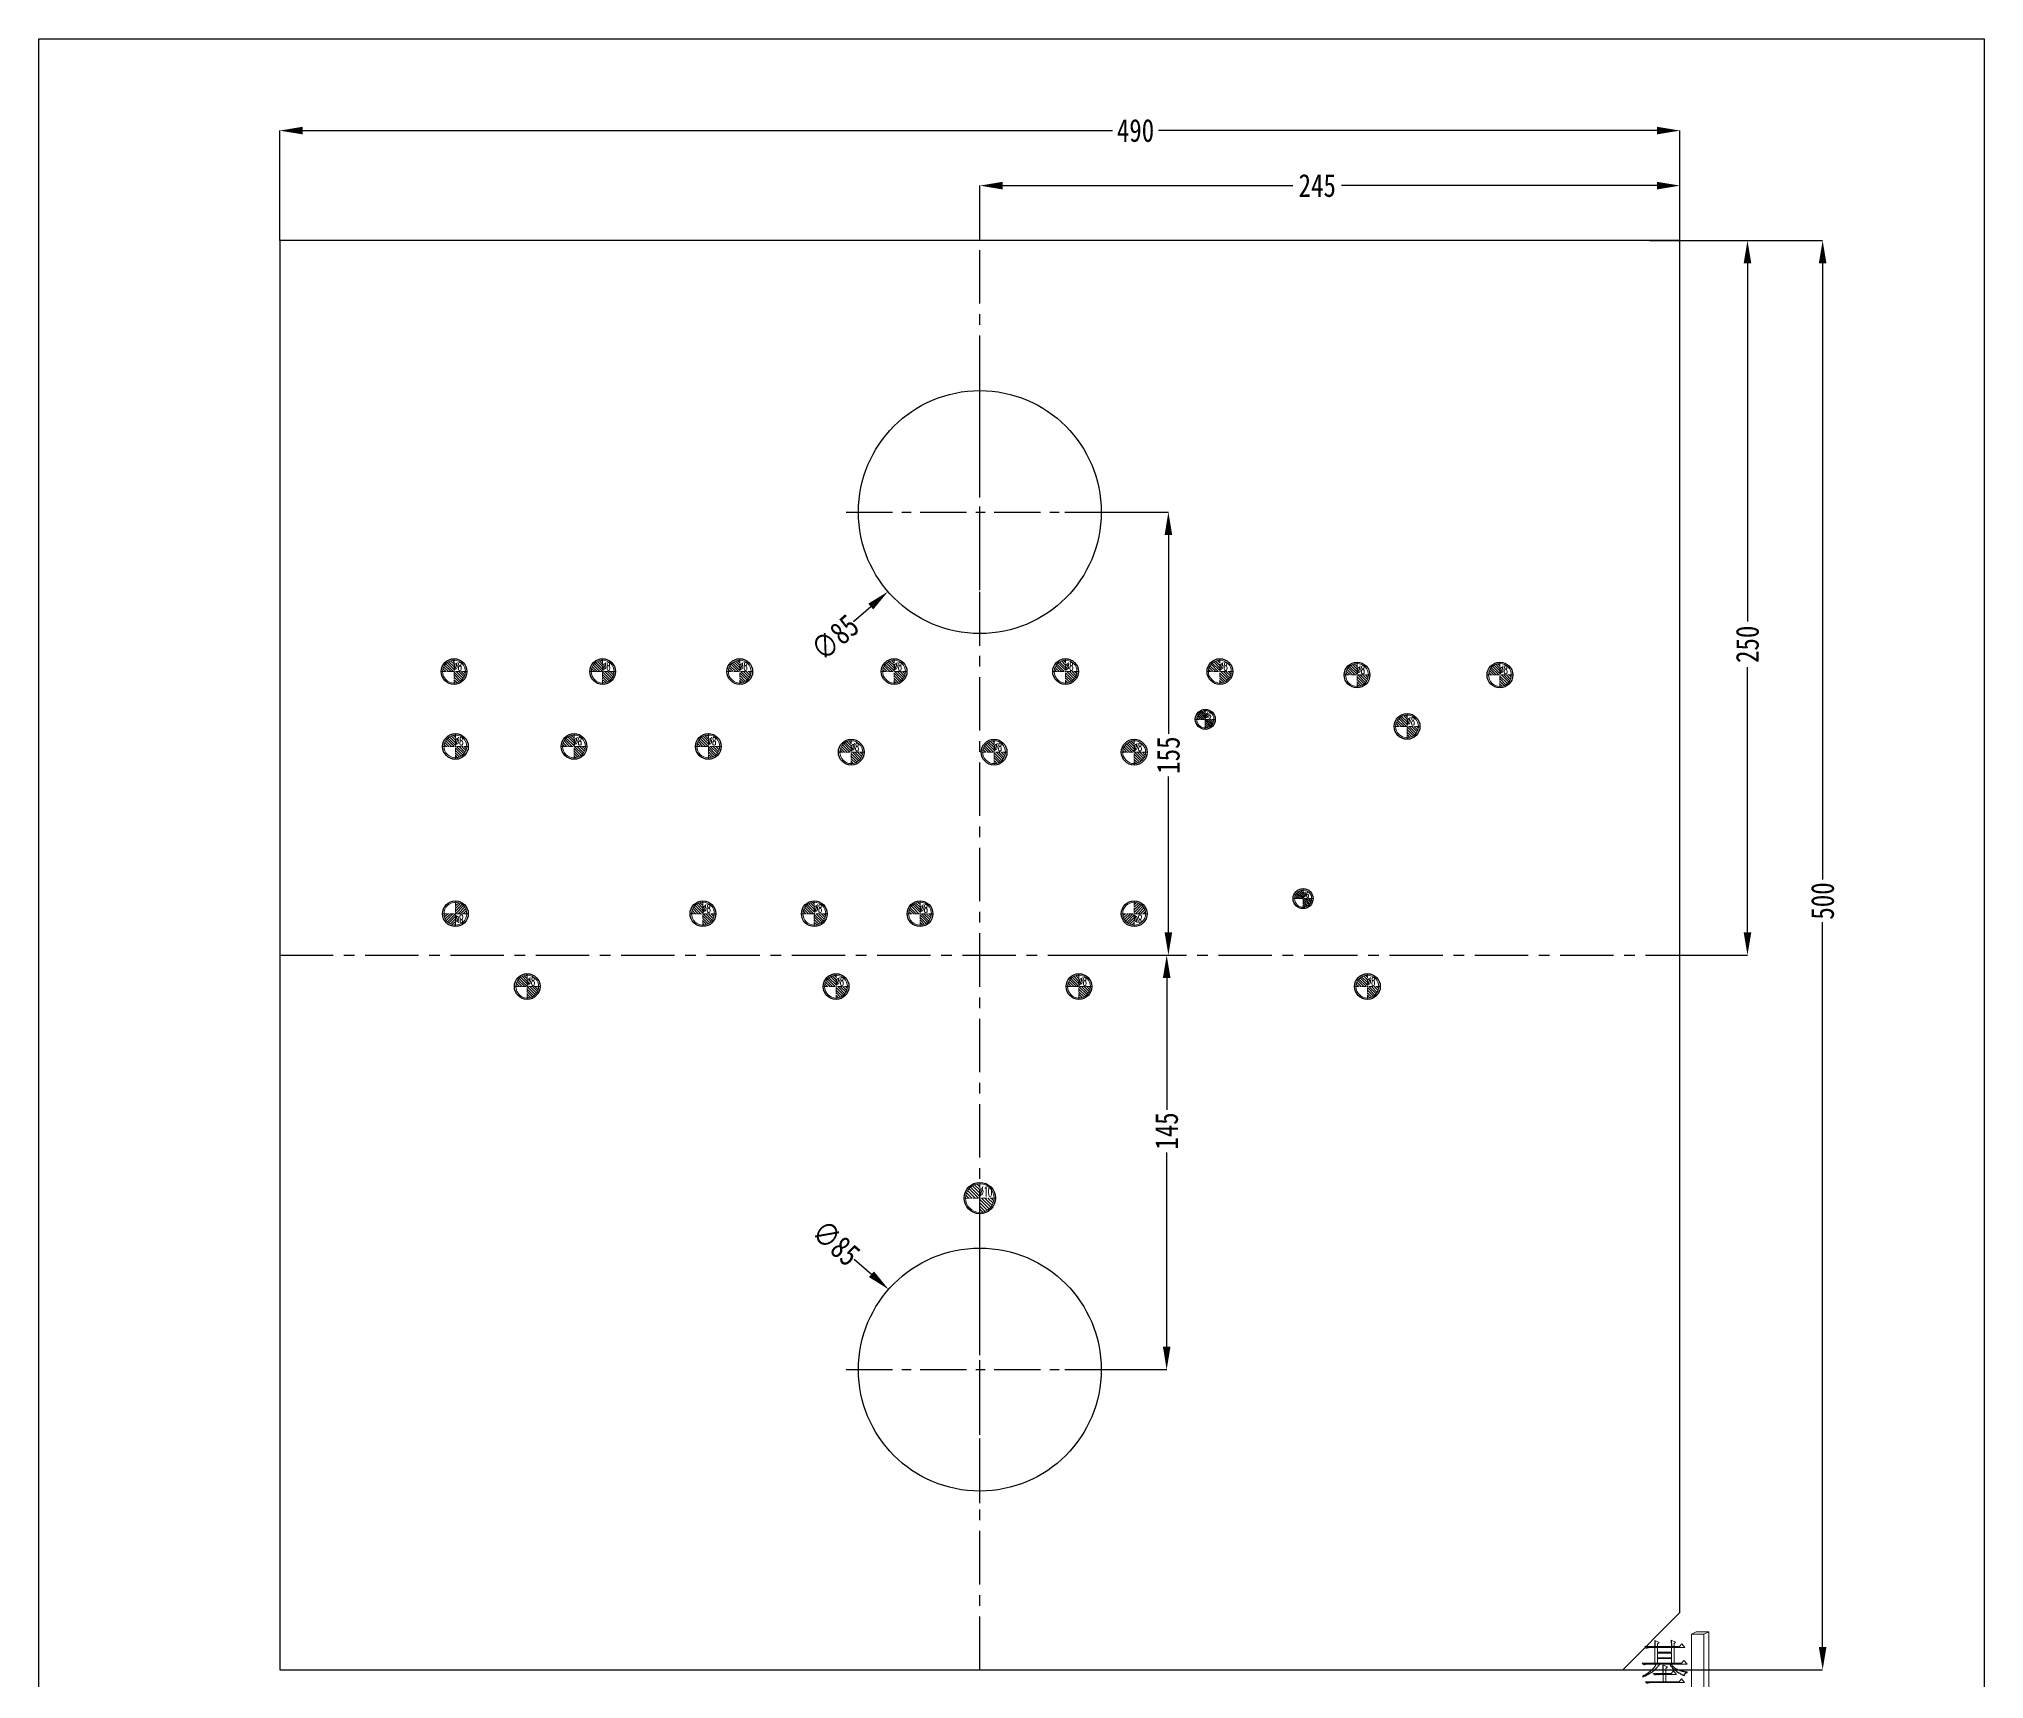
# Model space of a CAD drawing. Header units: millimetres. Extents: x 1803 to 4269, y -6912 to 1836.
# Drawn here: x 2490 to 3171, y -6579 to -6005 of the extents above; entities that cross this region are included whole.
import ezdxf
from ezdxf.enums import TextEntityAlignment as Align

# ---------------------------------------------------------------- set-up
doc = ezdxf.new("R2010")
doc.units = ezdxf.units.MM
doc.header["$LTSCALE"] = 16.335
doc.header["$PDMODE"] = 3
doc.header["$PDSIZE"] = 0.3125
doc.linetypes.add('CENTER', pattern=[0.6, 0.375, -0.075, 0.075, -0.075])
doc.layers.get('0').update_dxf_attribs({"linetype": 'CONTINUOUS'})
doc.layers.get('Defpoints').update_dxf_attribs({"linetype": 'CONTINUOUS'})
doc.layers.add('epin', color=13, linetype='CONTINUOUS', lineweight=9)
doc.styles.get("Standard").update_dxf_attribs({"font": 'txt', "width": 0.8})
doc.styles.add('TXT05', font='txt.shx', dxfattribs={"width": 0.5, "bigfont": 'gbcbig.shx'})
doc.dimstyles.new('11', dxfattribs={"dimtxt": 8, "dimasz": 8, "dimexe": 0, "dimexo": 0, "dimgap": 0, "dimtad": 0, "dimdsep": 46, "dimtxsty": 'Standard', "dimcen": 0, "dimclrd": 4, "dimclre": 4, "dimclrt": 6, "dimazin": 0, "dimtp": 0.01, "dimtm": 0.01, "dimtfac": 1, "dimtofl": 0, "dimtmove": 0, "dimatfit": 3, "dimfxl": 0, "dimtolj": 1, "dimarcsym": 0})

# ---------------------------------------------------------------- blocks, each defined once
blk = doc.blocks.new('datum_b')
at = {"color": 7, "lineweight": 0}
for p, q in [((-8.64, 10.71), (-9.44, 11.04)), ((-8.94, 10.44), (-8.64, 10.71)), ((-8.94, 9.97), (-8.94, 10.44)), ((-5.78, 10.74), (-6.54, 11.08)), ((-6.04, 10.51), (-5.78, 10.74)), ((-6.04, 9.97), (-6.04, 10.51)), ((-4.68, 10.44), (-5.11, 9.97)), ((-4.15, 9.81), (-4.68, 10.44)), ((-9.41, 7.08), (-11.61, 7.08)), ((-11.61, 7.08), (-11.34, 6.81)), ((-9.41, 9.97), (-11.17, 9.97)), ((-11.17, 9.97), (-10.91, 9.71)), ((-10.67, 6.91), (-9.18, 6.91)), ((-10.24, 9.81), (-9.41, 9.81)), ((-6.04, 9.97), (-9.41, 9.97)), ((-9.41, 9.97), (-8.94, 9.97)), ((-8.94, 9.97), (-9.41, 9.97)), ((-9.41, 9.97), (-6.04, 9.97)), ((-8.94, 9.81), (-9.41, 9.81)), ((-9.41, 9.81), (-9.41, 7.08)), ((-9.41, 9.81), (-8.94, 9.81)), ((-8.94, 7.08), (-9.41, 7.08)), ((-9.41, 7.08), (-8.94, 7.08)), ((-6.78, 6.91), (-9.18, 6.91)), ((-6.58, 6.91), (-9.18, 6.91)), ((-9.18, 6.91), (-6.78, 6.91)), ((-9.18, 6.91), (-6.58, 6.91)), ((-6.51, 9.97), (-8.94, 9.97)), ((-8.94, 9.01), (-8.94, 9.81)), ((-8.94, 9.81), (-6.51, 9.81)), ((-6.51, 9.01), (-8.94, 9.01)), ((-8.94, 8.04), (-8.94, 8.84)), ((-8.94, 8.84), (-6.51, 8.84)), ((-6.51, 8.04), (-8.94, 8.04)), ((-8.94, 7.08), (-8.94, 7.88)), ((-8.94, 7.88), (-6.51, 7.88)), ((-6.51, 7.08), (-8.94, 7.08)), ((-8.58, 6.91), (-6.78, 6.91)), ((-6.58, 6.91), (-3.78, 6.91)), ((-6.04, 9.81), (-6.51, 9.81)), ((-6.51, 9.81), (-6.51, 9.01)), ((-6.51, 9.81), (-6.04, 9.81)), ((-6.51, 8.84), (-6.51, 8.04)), ((-6.51, 7.88), (-6.51, 7.08)), ((-6.04, 7.08), (-6.51, 7.08)), ((-6.51, 7.08), (-6.04, 7.08)), ((-5.11, 9.97), (-6.04, 9.97)), ((-6.04, 7.08), (-6.04, 9.81)), ((-6.04, 9.81), (-4.15, 9.81)), ((-4.75, 7.08), (-6.04, 7.08)), ((-4.35, 7.54), (-4.75, 7.08)), ((-3.78, 6.91), (-4.35, 7.54)), ((-11.57, 4.81), (-11.51, 4.71)), ((-7.94, 3.84), (-11.07, 3.84)), ((-11.07, 3.84), (-10.81, 3.58)), ((-10.14, 3.68), (-4.21, 3.68)), ((-7.94, 5.28), (-9.71, 5.28)), ((-9.71, 5.28), (-9.44, 5.01)), ((-8.78, 5.11), (-7.94, 5.11)), ((-7.21, 6.41), (-7.98, 6.74)), ((-7.51, 5.28), (-7.94, 5.28)), ((-7.94, 5.28), (-7.51, 5.28)), ((-7.51, 5.11), (-7.94, 5.11)), ((-7.94, 5.11), (-7.94, 3.84)), ((-7.94, 5.11), (-7.51, 5.11)), ((-7.51, 3.84), (-7.94, 3.84)), ((-7.94, 3.84), (-7.51, 3.84)), ((-7.51, 6.14), (-7.21, 6.41)), ((-7.51, 5.28), (-7.51, 6.14)), ((-6.54, 5.28), (-7.51, 5.28)), ((-7.51, 3.84), (-7.51, 5.11)), ((-7.51, 5.11), (-5.61, 5.11)), ((-5.18, 3.84), (-7.51, 3.84)), ((-6.14, 5.71), (-6.54, 5.28)), ((-5.61, 5.11), (-6.14, 5.71)), ((-4.78, 4.31), (-5.18, 3.84)), ((-4.21, 3.68), (-4.78, 4.31)), ((-3.75, 5.41), (-3.75, 5.54))]:
    blk.add_line(p, q, dxfattribs=at)
for p, q in [((-9.44, 11.04), (-9.41, 9.97)), ((-6.54, 11.08), (-6.51, 9.97)), ((-8.88, 5.11), (-8.78, 5.11)), ((-7.94, 5.28), (-7.98, 6.74))]:
    blk.add_line(p, q)
at = {"color": 6, "lineweight": 13}
for p, q in [((-2.17, 12.56), (-3.03, 12.13)), ((-3.03, 12.13), (-3.03, 1.73)), ((-0.87, 12.13), (-3.03, 12.13)), ((0, 12.56), (-2.17, 12.56)), ((0, 12.56), (-0.87, 12.13)), ((-0.87, 12.13), (-0.87, -0.43)), ((0, 12.56), (0, 0)), ((-11.26, 2.6), (-13, 1.73)), ((-3.03, 1.73), (-13, 1.73)), ((-13, 1.73), (-13, -0.43)), ((-3.03, 2.6), (-11.26, 2.6)), ((0, 0), (-0.87, -0.43)), ((-0.87, -0.43), (-13, -0.43))]:
    blk.add_line(p, q, dxfattribs=at)
at = {"color": 7}
for points in [[(-11.57, 4.81), (-11.28, 4.96), (-10.93, 5.16), (-10.56, 5.41), (-10.18, 5.7), (-9.87, 5.97), (-9.64, 6.22), (-9.45, 6.46), (-9.3, 6.67), (-9.19, 6.88)], [(-11.51, 4.71), (-11.07, 4.88), (-10.53, 5.16), (-10.05, 5.44), (-9.63, 5.75), (-9.28, 6.06), (-8.96, 6.41), (-8.67, 6.78), (-8.58, 6.9)]]:
    blk.add_spline(points, degree=3, dxfattribs=at)
for points in [[(-10.67, 6.91), (-10.85, 6.9), (-11.05, 6.88), (-11.22, 6.84), (-11.34, 6.81)], [(-10.24, 9.81), (-10.45, 9.8), (-10.59, 9.78), (-10.75, 9.75), (-10.91, 9.71)], [(-6.78, 6.91), (-6.67, 6.69), (-6.52, 6.48), (-6.31, 6.23), (-5.99, 5.94), (-5.6, 5.65), (-5.23, 5.4), (-4.91, 5.22), (-4.57, 5.05), (-4.31, 4.94)], [(-6.58, 6.91), (-6.47, 6.77), (-6.34, 6.61), (-6.15, 6.42), (-5.97, 6.27), (-5.81, 6.16), (-5.61, 6.04), (-5.46, 5.97), (-5.24, 5.89), (-5.02, 5.81), (-4.8, 5.74), (-4.63, 5.69), (-4.49, 5.66), (-4.36, 5.63), (-4.2, 5.6), (-4.01, 5.57), (-3.83, 5.55), (-3.75, 5.54)], [(-10.14, 3.68), (-10.35, 3.67), (-10.52, 3.65), (-10.62, 3.63), (-10.72, 3.6), (-10.81, 3.58)], [(-8.88, 5.11), (-9.09, 5.09), (-9.25, 5.06), (-9.38, 5.03), (-9.44, 5.01)], [(-3.75, 5.41), (-3.83, 5.39), (-3.9, 5.37), (-3.99, 5.34), (-4.08, 5.29), (-4.12, 5.26), (-4.21, 5.17), (-4.26, 5.09), (-4.28, 5.04), (-4.3, 4.97), (-4.31, 4.94)]]:
    blk.add_spline(points, degree=3)
blk = doc.blocks.new('*D855')
at = {"color": 4, "lineweight": -2}
for p, q in [((2819.12, -6075.64), (2819.12, -6056.43)), ((2827.12, -6056.43), (2928.67, -6056.43)), ((3056.12, -6056.43), (2945.74, -6056.43)), ((3064.12, -6075.64), (3064.12, -6056.43))]:
    blk.add_line(p, q, dxfattribs=at)
at = {"color": 4}
for points in [[(2827.12, -6055.1), (2827.12, -6057.77), (2819.12, -6056.43)], [(3056.12, -6055.1), (3056.12, -6057.77), (3064.12, -6056.43)]]:
    blk.add_solid(points, dxfattribs=at)
at = {"layer": 'Defpoints', "color": 0}
for p in [(2819.12, -6056.43), (2819.12, -6075.64), (3064.12, -6075.64)]:
    blk.add_point(p, dxfattribs=at)
at = {"color": 6, "insert": (2937.2, -6056.43), "char_height": 8, "attachment_point": 5}
blk.add_mtext('\\A1;245', dxfattribs=at)
blk = doc.blocks.new('*D856')
at = {"color": 4, "lineweight": -2}
for p, q in [((2574.12, -6075.64), (2574.12, -6037.18)), ((2582.12, -6037.18), (2865.6, -6037.18)), ((3056.12, -6037.18), (2881.6, -6037.18)), ((3064.12, -6075.64), (3064.12, -6037.18))]:
    blk.add_line(p, q, dxfattribs=at)
at = {"color": 4}
for points in [[(2582.12, -6035.84), (2582.12, -6038.51), (2574.12, -6037.18)], [(3056.12, -6035.84), (3056.12, -6038.51), (3064.12, -6037.18)]]:
    blk.add_solid(points, dxfattribs=at)
at = {"layer": 'Defpoints', "color": 0}
for p in [(2574.12, -6037.18), (2574.12, -6075.64), (3064.12, -6075.64)]:
    blk.add_point(p, dxfattribs=at)
at = {"color": 6, "insert": (2873.6, -6037.18), "char_height": 8, "attachment_point": 5}
blk.add_mtext('\\A1;490', dxfattribs=at)
blk = doc.blocks.new('*D857')
at = {"color": 4, "lineweight": -2}
for p, q in [((3053.49, -6075.64), (3087.76, -6075.64)), ((3087.76, -6083.64), (3087.76, -6208.9)), ((3087.76, -6317.64), (3087.76, -6224.9)), ((3053.49, -6325.64), (3087.76, -6325.64))]:
    blk.add_line(p, q, dxfattribs=at)
at = {"color": 4}
for points in [[(3086.43, -6083.64), (3089.1, -6083.64), (3087.76, -6075.64)], [(3086.43, -6317.64), (3089.1, -6317.64), (3087.76, -6325.64)]]:
    blk.add_solid(points, dxfattribs=at)
at = {"layer": 'Defpoints', "color": 0}
for p in [(3053.49, -6075.64), (3053.49, -6325.64), (3087.76, -6325.64)]:
    blk.add_point(p, dxfattribs=at)
at = {"color": 6, "insert": (3087.76, -6216.9), "char_height": 8, "attachment_point": 5, "rotation": 90}
blk.add_mtext('\\A1;250', dxfattribs=at)
blk = doc.blocks.new('*D858')
at = {"color": 4, "lineweight": -2}
for p, q in [((3053.49, -6075.64), (3114.07, -6075.64)), ((3114.07, -6083.64), (3114.07, -6299.23)), ((3114.07, -6567.64), (3114.07, -6314.16)), ((3034.22, -6575.64), (3114.07, -6575.64))]:
    blk.add_line(p, q, dxfattribs=at)
at = {"color": 4}
for points in [[(3112.73, -6083.64), (3115.4, -6083.64), (3114.07, -6075.64)], [(3112.73, -6567.64), (3115.4, -6567.64), (3114.07, -6575.64)]]:
    blk.add_solid(points, dxfattribs=at)
at = {"layer": 'Defpoints', "color": 0}
for p in [(3053.49, -6075.64), (3034.22, -6575.64), (3114.07, -6575.64)]:
    blk.add_point(p, dxfattribs=at)
at = {"color": 6, "insert": (3114.07, -6306.7), "char_height": 8, "attachment_point": 5, "rotation": 90}
blk.add_mtext('\\A1;500', dxfattribs=at)
blk = doc.blocks.new('*D859')
at = {"color": 4, "lineweight": -2}
for p, q in [((2848.86, -6170.64), (2885.11, -6170.64)), ((2885.11, -6178.64), (2885.11, -6248.2)), ((2885.11, -6317.64), (2885.11, -6263.13)), ((2848.86, -6325.64), (2885.11, -6325.64))]:
    blk.add_line(p, q, dxfattribs=at)
at = {"color": 4}
for points in [[(2883.78, -6178.64), (2886.44, -6178.64), (2885.11, -6170.64)], [(2883.78, -6317.64), (2886.44, -6317.64), (2885.11, -6325.64)]]:
    blk.add_solid(points, dxfattribs=at)
at = {"layer": 'Defpoints', "color": 0}
for p in [(2848.86, -6170.64), (2848.86, -6325.64), (2885.11, -6325.64)]:
    blk.add_point(p, dxfattribs=at)
at = {"color": 6, "insert": (2885.11, -6255.67), "char_height": 8, "attachment_point": 5, "rotation": 90}
blk.add_mtext('\\A1;155', dxfattribs=at)
blk = doc.blocks.new('*D860')
at = {"color": 4, "lineweight": -2}
for p, q in [((2848.86, -6325.64), (2884.51, -6325.64)), ((2884.51, -6333.64), (2884.51, -6379.7)), ((2884.51, -6462.64), (2884.51, -6394.64)), ((2848.86, -6470.64), (2884.51, -6470.64))]:
    blk.add_line(p, q, dxfattribs=at)
at = {"color": 4}
for points in [[(2883.18, -6333.64), (2885.84, -6333.64), (2884.51, -6325.64)], [(2883.18, -6462.64), (2885.84, -6462.64), (2884.51, -6470.64)]]:
    blk.add_solid(points, dxfattribs=at)
at = {"layer": 'Defpoints', "color": 0}
for p in [(2848.86, -6325.64), (2848.86, -6470.64), (2884.51, -6470.64)]:
    blk.add_point(p, dxfattribs=at)
at = {"color": 6, "insert": (2884.51, -6387.17), "char_height": 8, "attachment_point": 5, "rotation": 90}
blk.add_mtext('\\A1;145', dxfattribs=at)
blk = doc.blocks.new('*D861')
at = {"color": 4, "lineweight": -2}
blk.add_line((2775.19, -6432), (2781.2, -6437.28), dxfattribs=at)
at = {"color": 4}
blk.add_solid([(2782.08, -6436.28), (2780.32, -6438.28), (2787.21, -6442.57)], dxfattribs=at)
at = {"layer": 'Defpoints', "color": 0}
for p in [(2787.21, -6442.57), (2851.03, -6498.7)]:
    blk.add_point(p, dxfattribs=at)
at = {"color": 6, "insert": (2768.79, -6426.36), "char_height": 8, "attachment_point": 5, "rotation": 318.66655}
blk.add_mtext('\\A1;∅85', dxfattribs=at)
blk = doc.blocks.new('*D862')
at = {"color": 4, "lineweight": -2}
blk.add_line((2774.9, -6208.93), (2780.94, -6203.69), dxfattribs=at)
at = {"color": 4}
blk.add_solid([(2780.07, -6202.69), (2781.82, -6204.7), (2786.99, -6198.46)], dxfattribs=at)
at = {"layer": 'Defpoints', "color": 0}
for p in [(2851.25, -6142.81), (2786.99, -6198.46)]:
    blk.add_point(p, dxfattribs=at)
at = {"color": 6, "insert": (2768.45, -6214.52), "char_height": 8, "attachment_point": 5, "rotation": 40.89266}
blk.add_mtext('\\A1;∅85', dxfattribs=at)
blk = doc.blocks.new('epin_ejp_8')
at = {"layer": 'epin'}
h = blk.add_hatch(dxfattribs=at)
h.set_pattern_fill('_ANSI31', color=123, scale=0.2, angle=90, style=0)
h.set_pattern_definition([(135, (-2636.1445, 786.8366), (-0.4490128, -0.4490128), [])])
h.paths.add_polyline_path([(0, 4, 0.414214), (-4, 0), (0, 0)])
h.paths.add_polyline_path([(4, 0), (0, 0), (0, -4, 0.414214)])
at = {"layer": 'epin', "color": 1, "linetype": 'CENTER', "ltscale": 0.248791}
for p, q in [((-4.4, 0), (4.4, 0)), ((0, -4.4), (0, 4.4))]:
    blk.add_line(p, q, dxfattribs=at)
at = {"layer": 'epin'}
blk.add_circle((0, 0), 4, dxfattribs=at)
at = {"layer": 'epin', "color": 6, "style": 'TXT05', "width": 0.5}
blk.add_text('%%c8', height=2.8, dxfattribs=at).set_placement((1.33, 1.8), align=Align.MIDDLE)
blk = doc.blocks.new('epin_ejp_6')
at = {"layer": 'epin'}
h = blk.add_hatch(dxfattribs=at)
h.set_pattern_fill('_ANSI31', color=123, scale=0.15, angle=90, style=0)
h.set_pattern_definition([(135, (-2898.02723, 822.17217), (-0.336759605, -0.336759605), [])])
h.paths.add_polyline_path([(0, 3, 0.4142136), (-3, 0), (0, 0)])
h.paths.add_polyline_path([(3, 0), (0, 0), (0, -3, 0.4142136)])
at = {"layer": 'epin', "color": 1, "linetype": 'CENTER', "ltscale": 0.186593}
for p, q in [((-3.3, 0), (3.3, 0)), ((0, -3.3), (0, 3.3))]:
    blk.add_line(p, q, dxfattribs=at)
at = {"layer": 'epin'}
blk.add_circle((0, 0), 3, dxfattribs=at)
at = {"layer": 'epin', "color": 6, "style": 'TXT05', "width": 0.5}
blk.add_text('%%c6', height=2.1, dxfattribs=at).set_placement((0.995, 1.35), align=Align.MIDDLE)
blk = doc.blocks.new('epin_ejp_10')
at = {"layer": 'epin'}
h = blk.add_hatch(dxfattribs=at)
h.set_pattern_fill('_ANSI31', color=123, scale=0.25, angle=90, style=0)
h.set_pattern_definition([(135, (127.9125, 1355.0167), (-0.561266, -0.561266), [])])
h.paths.add_polyline_path([(0, 5, 0.414214), (-5, 0), (0, 0)])
h.paths.add_polyline_path([(5, 0), (0, 0), (0, -5, 0.414214)])
at = {"layer": 'epin', "color": 1, "linetype": 'CENTER', "ltscale": 0.310989}
for p, q in [((-5.5, 0), (5.5, 0)), ((0, -5.5), (0, 5.5))]:
    blk.add_line(p, q, dxfattribs=at)
at = {"layer": 'epin'}
blk.add_circle((0, 0), 5, dxfattribs=at)
at = {"layer": 'epin', "color": 6, "style": 'TXT05', "width": 0.5}
blk.add_text('%%c10', height=3.5, dxfattribs=at).set_placement((2.1, 2.25), align=Align.MIDDLE)

msp = doc.modelspace()

# ---------------------------------------------------------------- linework, layer by layer
at = {"color": 7, "linetype": 'Continuous'}
for p, q in [((2574.12, -6075.635), (2574.12, -6575.635)), ((3064.12, -6075.635), (2574.12, -6075.635)), ((3064.12, -6555.635), (3064.12, -6075.635)), ((3044.12, -6575.635), (3064.12, -6555.635)), ((2574.12, -6575.635), (3044.12, -6575.635))]:
    msp.add_line(p, q, dxfattribs=at)
at = {"color": 1, "linetype": 'CENTER', "ltscale": 3.047689}
for p, q in [((2819.12, -6575.635), (2819.12, -6075.635)), ((2574.12, -6325.635), (3064.12, -6325.635))]:
    msp.add_line(p, q, dxfattribs=at)
at = {"color": 1, "linetype": 'CENTER', "ltscale": 2.643404}
for p, q in [((2819.12, -6217.385), (2819.12, -6123.885)), ((2772.37, -6170.635), (2865.87, -6170.635)), ((2819.12, -6517.385), (2819.12, -6423.885)), ((2772.37, -6470.635), (2865.87, -6470.635))]:
    msp.add_line(p, q, dxfattribs=at)
msp.add_lwpolyline([(2489.843, -6005.106), (3170.565, -6005.106), (3170.565, -6688.25), (2489.843, -6688.25)], close=True)
at = {"color": 7, "linetype": 'Continuous'}
for centre, radius in [((2819.12, -6170.635), 42.5), ((2635.12, -6226.435), 4.5), ((2687.12, -6226.435), 4.5), ((2735.12, -6226.435), 4.5), ((2789.12, -6226.435), 4.5), ((2849.12, -6226.435), 4.5), ((2903.12, -6226.435), 4.5), ((2951.12, -6227.635), 4.5), ((3001.12, -6227.635), 4.5), ((2898.027, -6243.149), 3.5), ((2968.639, -6245.635), 4.5), ((2635.62, -6252.635), 4.5), ((2677.12, -6252.635), 4.5), ((2724.12, -6252.635), 4.5), ((2774.12, -6254.635), 4.5), ((2824.12, -6254.635), 4.5), ((2873.139, -6254.635), 4.5), ((2932.255, -6305.867), 3.5), ((2635.62, -6311.135), 4.5), ((2722.198, -6311.135), 4.5), ((2761.198, -6311.135), 4.5), ((2798.198, -6311.135), 4.5), ((2873.139, -6311.135), 4.5), ((2660.731, -6336.635), 4.5), ((2768.815, -6336.635), 4.5), ((2853.815, -6336.635), 4.5), ((2954.758, -6336.635), 4.5), ((2819.12, -6410.635), 5.5), ((2819.12, -6470.635), 42.5)]:
    msp.add_circle(centre, radius, dxfattribs=at)

# ---------------------------------------------------------------- block references
at = {"xscale": 2, "yscale": 2, "zscale": 2}
msp.add_blockref('datum_b', (3074.184, -6587.495), dxfattribs=at)
at = {"layer": 'epin'}
for name, p in [('epin_ejp_8', (2635.12, -6226.435)), ('epin_ejp_8', (2687.12, -6226.435)), ('epin_ejp_8', (2735.12, -6226.435)), ('epin_ejp_8', (2789.12, -6226.435)), ('epin_ejp_8', (2849.12, -6226.435)), ('epin_ejp_8', (2903.12, -6226.435)), ('epin_ejp_8', (2951.12, -6227.635)), ('epin_ejp_8', (3001.12, -6227.635)), ('epin_ejp_6', (2898.027, -6243.149)), ('epin_ejp_8', (2968.639, -6245.635)), ('epin_ejp_8', (2635.62, -6252.635)), ('epin_ejp_8', (2677.12, -6252.635)), ('epin_ejp_8', (2724.12, -6252.635)), ('epin_ejp_8', (2774.12, -6254.635)), ('epin_ejp_8', (2824.12, -6254.635)), ('epin_ejp_8', (2873.139, -6254.635)), ('epin_ejp_6', (2932.255, -6305.867)), ('epin_ejp_8', (2722.198, -6311.135)), ('epin_ejp_8', (2761.198, -6311.135)), ('epin_ejp_8', (2798.198, -6311.135)), ('epin_ejp_8', (2660.731, -6336.635)), ('epin_ejp_8', (2768.815, -6336.635)), ('epin_ejp_8', (2853.815, -6336.635)), ('epin_ejp_8', (2954.758, -6336.635)), ('epin_ejp_10', (2819.12, -6410.635))]:
    msp.add_blockref(name, p, dxfattribs=at)
at = {"layer": 'epin', "xscale": -1, "rotation": 180}
for p in [(2635.62, -6311.135), (2873.139, -6311.135)]:
    msp.add_blockref('epin_ejp_8', p, dxfattribs=at)

# ---------------------------------------------------------------- dimensions: what is measured, and where the dimension line sits
for base, p2, picture, middle in [((2574.12, -6037.177), (2574.12, -6075.635), '*D856', (2873.603, -6037.177)), ((2819.12, -6056.433), (2819.12, -6075.635), '*D855', (2937.204, -6056.433))]:
    dim = msp.add_linear_dim(base=base, p1=(3064.12, -6075.635), p2=p2, dimstyle='11', override={"dimfxl": 1.25, "dimarcsym": 1})
    dim.commit()
    dim.dimension.update_dxf_attribs({"geometry": picture, "text_midpoint": middle, "dimtype": 160})
for base, p1, p2, picture, middle in [((3114.068, -6575.635), (3053.488, -6075.635), (3034.216, -6575.635), '*D858', (3114.068, -6306.696)), ((3087.764, -6325.635), (3053.488, -6075.635), (3053.488, -6325.635), '*D857', (3087.764, -6216.904)), ((2885.109, -6325.635), (2848.859, -6170.635), (2848.859, -6325.635), '*D859', (2885.109, -6255.668)), ((2884.509, -6470.635), (2848.859, -6325.635), (2848.859, -6470.635), '*D860', (2884.509, -6387.172))]:
    dim = msp.add_linear_dim(base=base, p1=p1, p2=p2, angle=90, dimstyle='11', override={"dimfxl": 1.25, "dimarcsym": 1})
    dim.commit()
    dim.dimension.update_dxf_attribs({"geometry": picture, "text_midpoint": middle, "dimtype": 160})
for p1, p2, picture, middle in [((2851.247, -6142.813), (2786.992, -6198.457), '*D862', (2768.447, -6214.518)), ((2851.032, -6498.704), (2787.207, -6442.566), '*D861', (2768.786, -6426.364))]:
    dim = msp.add_diameter_dim_2p(p1=p1, p2=p2, dimstyle='11', override={"dimfxl": 1.25, "dimarcsym": 1})
    dim.commit()
    dim.dimension.update_dxf_attribs({"geometry": picture, "text_midpoint": middle})

doc.saveas('drawing.dxf')
